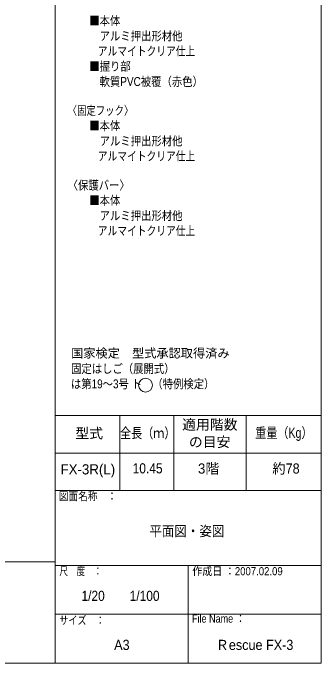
# Model space of a CAD drawing. Units: millimetres, scale not verified. Extents: x -20007 to 19993, y -13850 to 13850.
# Drawn here: x 11766 to 19993, y -13850 to 3492 of the extents above; entities that cross this region are included whole.
import ezdxf
from ezdxf.enums import TextEntityAlignment as Align

# ---------------------------------------------------------------- set-up
doc = ezdxf.new("R2010")
doc.units = ezdxf.units.MM
doc.header["$LTSCALE"] = 100
doc.layers.add('0-0_zumenwaku', color=6, linetype='Continuous', lineweight=9)
doc.layers.add('0-1_moji', color=2, linetype='Continuous', lineweight=9)
doc.styles.add('ＭＳ Ｐゴシック', font='')
doc.styles.get('ＭＳ Ｐゴシック').set_extended_font_data('MS PGothic')

msp = doc.modelspace()

# ---------------------------------------------------------------- linework, layer by layer
at = {"layer": '0-0_zumenwaku'}
for p, q in [((12892.8, 13850), (12892.8, -13850)), ((12892.8, -7250), (19992.8, -7250)), ((14621.4, -7250), (14621.4, -9250)), ((16065.7, -7250), (16065.7, -9250)), ((17997.3, -7250), (17997.3, -9250)), ((12892.8, -8250), (19992.8, -8250)), ((12892.8, -8250), (19992.8, -8250)), ((12892.8, -9250), (19992.8, -9250)), ((12892.8, -11146.6), (-20007.2, -11153.2)), ((12892.8, -11250), (19992.8, -11250)), ((16442.8, -11250), (16442.8, -13850)), ((12892.8, -12550), (19992.8, -12550))]:
    msp.add_line(p, q, dxfattribs=at)
msp.add_lwpolyline([(-20007.2, -13850), (19992.8, -13850), (19992.8, 13850), (-20007.2, 13850)], close=True, dxfattribs=at)
at = {"layer": '0-1_moji'}
msp.add_circle((15307.7, -6436.9), 184.8, dxfattribs=at)

# ---------------------------------------------------------------- texts
at = {"layer": '0-0_zumenwaku', "style": 'ＭＳ Ｐゴシック'}
for s, width, p in [('図面名称\u3000：', 0.85, (12990.9, -9573.3)), ('尺\u3000度\u3000：', 0.75, (13008.1, -11573.3)), ('作成日 ：2007.02.09', 0.9, (16555.7, -11574.3)), ('サイズ\u3000：', 0.8, (13003.5, -12884.7)), ('File Name ：', 0.85, (16547.7, -12838.1))]:
    msp.add_text(s, height=216.9, dxfattribs=dict(at, width=width)).set_placement(p, align=Align.BOTTOM_LEFT)
at = {"layer": '0-1_moji', "style": 'ＭＳ Ｐゴシック'}
for s, height, width, p in [('\u3000\u3000■本体', 238.3, 0.85, (13250.4, 3094.6)), ('\u3000\u3000\u3000アルミ押出形材他', 238.6, 0.85, (13250.4, 2688.1)), ('\u3000\u3000\u3000アルマイトクリア仕上', 238.6, 0.8, (13250.4, 2285.4)), ('\u3000\u3000■握り部', 238.6, 0.85, (13250.4, 1880)), ('\u3000\u3000\u3000軟質PVC被覆（赤色）', 238.6, 0.85, (13250.4, 1472.2)), ('〈固定フック〉', 238.6, 0.75, (13226.6, 700.1)), ('\u3000\u3000■本体', 238.3, 0.85, (13250.4, 293.6)), ('\u3000\u3000\u3000アルミ押出形材他', 238.6, 0.85, (13250.4, -112.9)), ('\u3000\u3000\u3000アルマイトクリア仕上', 238.6, 0.8, (13250.4, -515.6)), ('〈保護バー〉', 238.6, 0.85, (13226.6, -1292.5)), ('\u3000\u3000■本体', 238.3, 0.85, (13250.4, -1699)), ('\u3000\u3000\u3000アルミ押出形材他', 238.6, 0.85, (13250.4, -2105.5)), ('\u3000\u3000\u3000アルマイトクリア仕上', 238.6, 0.8, (13250.4, -2508.2)), ('固定はしご（展開式）', 238.3, 0.85, (13317.9, -6187.3)), ('は第19～3号 ト\u3000（特例検定）', 238.3, 0.85, (13314.2, -6593.8)), ('全長（ｍ）', 271.1, 0.8, (14625.9, -7931.6)), ('重量（Kg）', 271.1, 0.8, (18236.4, -7925.2)), ('約78', 271.3, 0.95, (18695.8, -8877.6)), ('10.45', 271.1, 0.9, (14962.5, -8872.6)), ('平面図・姿図', 271.1, 0.9, (15411.2, -10546.2)), ('1/20\u3000\u30001/100', 271.1, 0.9, (13595.7, -12275.5)), ('A3', 271.1, 0.95, (14469, -13583.7)), ('Ｒescue FX-3', 271.1, 0.95, (17180.5, -13583.7))]:
    msp.add_text(s, height=height, dxfattribs=dict(at, width=width)).set_placement(p, align=Align.BOTTOM_LEFT)
for s, height, p in [('国家検定\u3000型式承認取得済み', 238.6, (13319.2, -5774.5)), ('適用階数', 271.3, (16282.8, -7706.3)), ('型式', 271.3, (13432.1, -7938.7)), ('の目安', 271.3, (16463.2, -8169.7)), ('3階', 271.3, (16706.6, -8879)), ('FX-3R(L)', 271.1, (13037.2, -8900.3))]:
    msp.add_text(s, height=height, dxfattribs=at).set_placement(p, align=Align.BOTTOM_LEFT)

doc.saveas('drawing.dxf')
